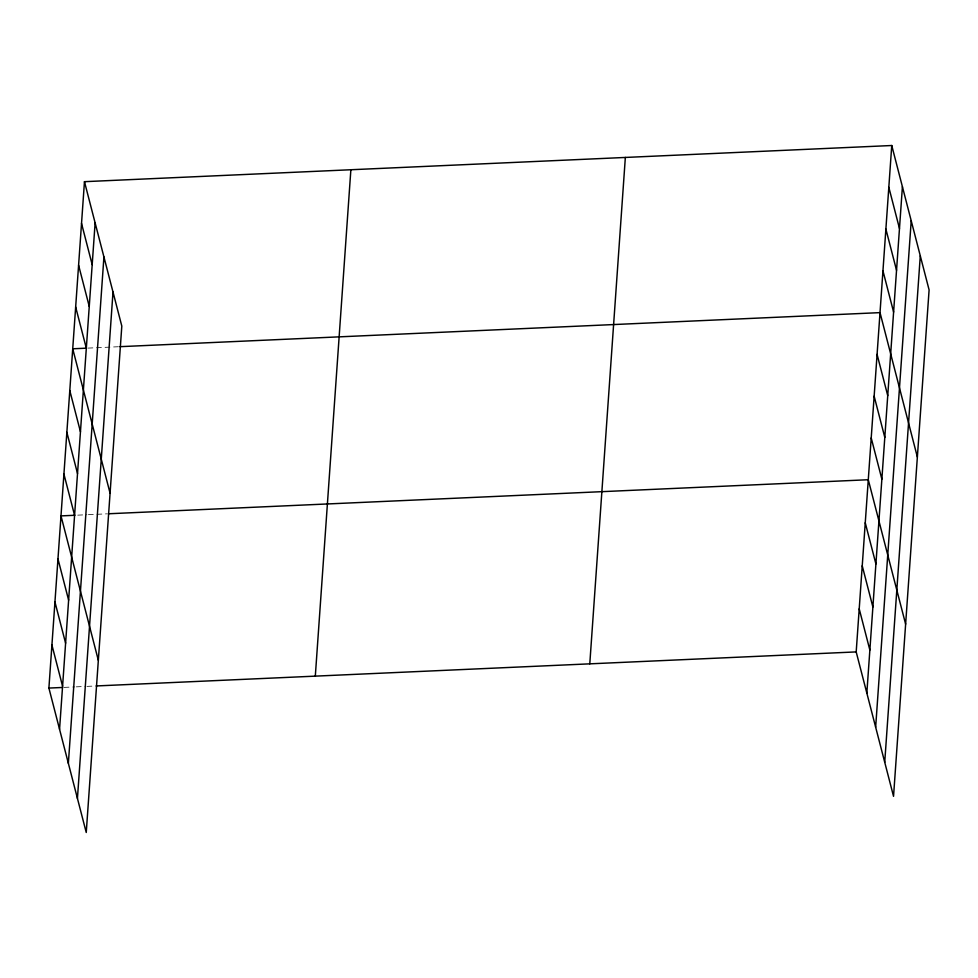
<?xml version="1.0" encoding="UTF-8"?>
<svg xmlns="http://www.w3.org/2000/svg" width="978" height="978" viewBox="0 0 978 978"><rect width="100%" height="100%" fill="white"/><g stroke="black" fill="none" stroke-linecap="round" stroke-linejoin="round"><path stroke-width="0.73" stroke-dasharray="4.89 3.67" d="M87.959 348.107L118.399 346.738M77.739 515.149L86.871 514.734M88.399 514.673L106.663 513.853M64.12 687.387L74.78 686.911M76.296 686.849L85.441 686.434M86.956 686.373L94.573 686.03"/><path stroke-width="1.47" d="M84.463 181.676L121.81 326.09L86.247 832.486L48.9 688.072L84.463 181.676L891.753 145.514L929.1 289.928L893.537 796.324L856.19 651.91L891.753 145.514M59.56 729.27L95.123 222.874M68.362 763.329L103.925 256.933M77.433 798.427L113.008 292.019M315.307 676.14L350.87 169.744M589.783 663.842L625.345 157.446M866.838 693.109L902.413 186.712M875.652 727.167L911.215 220.771M884.723 762.265L920.286 255.869M86.431 348.168L72.727 348.791L110.074 493.193M119.927 346.677L880.017 312.63L917.364 457.044M74.695 515.284L60.991 515.895L98.338 660.309M108.179 513.78L868.281 479.733L905.628 624.147M48.9 688.072L62.604 687.461M96.088 685.957L856.19 651.91M888.819 187.287L899.467 228.485M885.885 229.072L896.533 270.27M882.951 270.845L893.599 312.043M877.083 354.403L887.731 395.601M874.149 396.188L884.797 437.374M871.215 437.961L881.863 479.159M865.249 522.778L875.909 563.976M862.229 565.822L872.889 607.02M859.21 608.866L869.858 650.064M81.529 223.449L92.189 264.647M78.595 265.234L89.255 306.432M75.661 307.006L86.321 348.205M69.793 390.564L80.453 431.763M66.859 432.337L77.519 473.535M63.925 474.122L74.585 515.32M57.971 558.939L68.619 600.137M54.951 601.983L65.599 643.182M51.92 645.028L62.58 686.226"/></g></svg>
